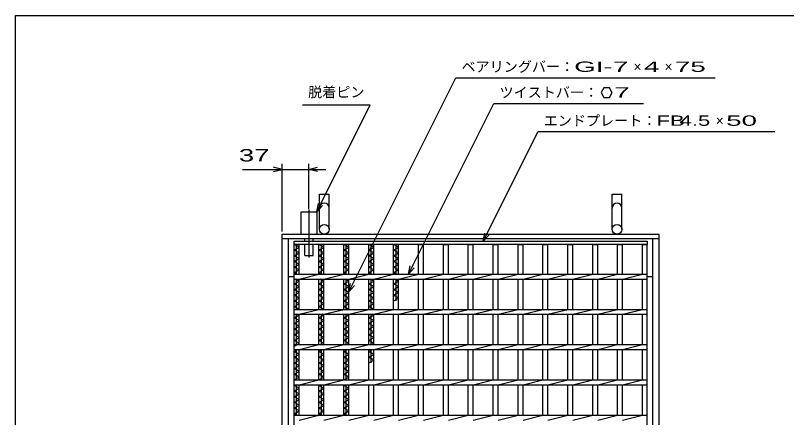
# Model space of a CAD drawing. Units: millimetres, scale not verified. Extents: x -1456 to 1385, y -1026 to 843.
# Drawn here: x -1383 to -289, y 272 to 843 of the extents above; entities that cross this region are included whole.
import ezdxf
from ezdxf.enums import TextEntityAlignment as Align

# ---------------------------------------------------------------- set-up
doc = ezdxf.new("R2010")
doc.units = ezdxf.units.MM
doc.header["$LTSCALE"] = 8
doc.linetypes.add('LONG_DASHED_DOTTED', pattern=[15.25, 12, -1.5, 0.25, -1.5])
for name, color, linetype, lineweight in [('0_2', 150, 'Continuous', 25), ('16', 3, 'Continuous', 25), ('19', 6, 'Continuous', 25), ('22', 4, 'Continuous', 25)]:
    doc.layers.add(name, color=color, linetype=linetype, lineweight=lineweight)
doc.styles.add('ベクトル', font='')
doc.styles.get('ベクトル').set_extended_font_data('ベクトル')

msp = doc.modelspace()

# ---------------------------------------------------------------- linework, layer by layer
at = {"layer": '0_2'}
for p, q in [((-1383.2, -917.2), (-1383.2, 842.8)), ((-1383.2, 842.8), (1384.8, 842.8))]:
    msp.add_line(p, q, dxfattribs=at)
at = {"layer": '16'}
for p, q in [((-988, 522.5), (-487, 522.5)), ((-988, 518), (-988, 522.5)), ((-487, 518), (-988, 518)), ((-988, -273), (-988, 518)), ((-988, 518), (-981, 518)), ((-981, 514), (-988, 518)), ((-984.5, 476), (-984.5, 518)), ((-981, 476), (-981, 518)), ((-952.7, 476), (-952.7, 518)), ((-952.7, 518), (-945.7, 518)), ((-945.7, 514), (-952.7, 518)), ((-949.2, 476), (-949.2, 518)), ((-945.7, 476), (-945.7, 518)), ((-917.4, 476), (-917.4, 518)), ((-917.4, 518), (-910.4, 518)), ((-910.4, 514), (-917.4, 518)), ((-913.9, 476), (-913.9, 518)), ((-910.4, 476), (-910.4, 518)), ((-882.1, 476), (-882.1, 518)), ((-882.1, 518), (-875.1, 518)), ((-875.1, 514), (-882.1, 518)), ((-878.6, 476), (-878.6, 518)), ((-875.1, 476), (-875.1, 518)), ((-846.8, 476), (-846.8, 518)), ((-846.8, 518), (-839.8, 518)), ((-839.8, 514), (-846.8, 518)), ((-843.3, 476), (-843.3, 518)), ((-839.8, 476), (-839.8, 518)), ((-811.5, 476), (-811.5, 518)), ((-811.5, 518), (-804.5, 518)), ((-804.5, 476), (-804.5, 518)), ((-776.2, 476), (-776.2, 518)), ((-776.2, 518), (-769.2, 518)), ((-769.2, 476), (-769.2, 518)), ((-740.9, 476), (-740.9, 518)), ((-740.9, 518), (-733.9, 518)), ((-733.9, 476), (-733.9, 518)), ((-705.6, 476), (-705.6, 518)), ((-705.6, 518), (-698.6, 518)), ((-698.6, 476), (-698.6, 518)), ((-670.3, 476), (-670.3, 518)), ((-670.3, 518), (-663.3, 518)), ((-663.3, 476), (-663.3, 518)), ((-635, 476), (-635, 518)), ((-635, 518), (-628, 518)), ((-628, 476), (-628, 518)), ((-599.7, 476), (-599.7, 518)), ((-599.7, 518), (-592.7, 518)), ((-592.7, 476), (-592.7, 518)), ((-564.4, 476), (-564.4, 518)), ((-564.4, 518), (-557.4, 518)), ((-557.4, 476), (-557.4, 518)), ((-529.1, 476), (-529.1, 518)), ((-529.1, 518), (-522.1, 518)), ((-522.1, 476), (-522.1, 518)), ((-494, 476), (-494, 518)), ((-494, 518), (-487, 518)), ((-487, 522.5), (-487, 518)), ((-487, -273), (-487, 518)), ((-988, 510), (-981, 514)), ((-981, 506), (-988, 510)), ((-988, 502), (-981, 506)), ((-952.7, 510), (-945.7, 514)), ((-945.7, 506), (-952.7, 510)), ((-952.7, 502), (-945.7, 506)), ((-917.4, 510), (-910.4, 514)), ((-910.4, 506), (-917.4, 510)), ((-917.4, 502), (-910.4, 506)), ((-882.1, 510), (-875.1, 514)), ((-875.1, 506), (-882.1, 510)), ((-882.1, 502), (-875.1, 506)), ((-846.8, 510), (-839.8, 514)), ((-839.8, 506), (-846.8, 510)), ((-846.8, 502), (-839.8, 506)), ((-981, 498), (-988, 502)), ((-988, 494), (-981, 498)), ((-981, 490), (-988, 494)), ((-945.7, 498), (-952.7, 502)), ((-952.7, 494), (-945.7, 498)), ((-945.7, 490), (-952.7, 494)), ((-910.4, 498), (-917.4, 502)), ((-917.4, 494), (-910.4, 498)), ((-910.4, 490), (-917.4, 494)), ((-875.1, 498), (-882.1, 502)), ((-882.1, 494), (-875.1, 498)), ((-875.1, 490), (-882.1, 494)), ((-839.8, 498), (-846.8, 502)), ((-846.8, 494), (-839.8, 498)), ((-839.8, 490), (-846.8, 494)), ((-988, 486), (-981, 490)), ((-981, 482), (-988, 486)), ((-988, 478), (-981, 482)), ((-952.7, 486), (-945.7, 490)), ((-945.7, 482), (-952.7, 486)), ((-952.7, 478), (-945.7, 482)), ((-917.4, 486), (-910.4, 490)), ((-910.4, 482), (-917.4, 486)), ((-917.4, 478), (-910.4, 482)), ((-882.1, 486), (-875.1, 490)), ((-875.1, 482), (-882.1, 486)), ((-882.1, 478), (-875.1, 482)), ((-846.8, 486), (-839.8, 490)), ((-839.8, 482), (-846.8, 486)), ((-846.8, 478), (-839.8, 482)), ((-984.5, 476), (-988, 478)), ((-988, 476), (-487, 476)), ((-988, 469), (-988, 476)), ((-981, 469), (-952.7, 476)), ((-949.2, 476), (-952.7, 478)), ((-945.7, 469), (-917.4, 476)), ((-913.9, 476), (-917.4, 478)), ((-910.4, 469), (-882.1, 476)), ((-878.6, 476), (-882.1, 478)), ((-875.1, 469), (-846.8, 476)), ((-843.3, 476), (-846.8, 478)), ((-839.8, 469), (-811.5, 476)), ((-804.5, 469), (-776.2, 476)), ((-769.2, 469), (-740.9, 476)), ((-733.9, 469), (-705.6, 476)), ((-698.6, 469), (-670.3, 476)), ((-663.3, 469), (-635, 476)), ((-628, 469), (-599.7, 476)), ((-592.7, 469), (-564.4, 476)), ((-557.4, 469), (-529.1, 476)), ((-522.1, 469), (-493.8, 476)), ((-487, 469), (-487, 476)), ((-988, 469), (-487, 469)), ((-988, 462), (-981, 466)), ((-981, 458), (-988, 462)), ((-981, 466), (-986.25, 469)), ((-984.5, 426), (-984.5, 469)), ((-981, 426), (-981, 469)), ((-952.7, 426), (-952.7, 469)), ((-952.7, 462), (-945.7, 466)), ((-945.7, 458), (-952.7, 462)), ((-945.7, 466), (-950.95, 469)), ((-949.2, 426), (-949.2, 469)), ((-945.7, 426), (-945.7, 469)), ((-917.4, 426), (-917.4, 469)), ((-917.4, 462), (-910.4, 466)), ((-910.4, 458), (-917.4, 462)), ((-910.4, 466), (-915.65, 469)), ((-913.9, 426), (-913.9, 469)), ((-910.4, 426), (-910.4, 469)), ((-882.1, 426), (-882.1, 469)), ((-882.1, 462), (-875.1, 466)), ((-875.1, 458), (-882.1, 462)), ((-875.1, 466), (-880.35, 469)), ((-878.6, 426), (-878.6, 469)), ((-875.1, 426), (-875.1, 469)), ((-846.8, 426), (-846.8, 469)), ((-846.8, 462), (-839.8, 466)), ((-839.8, 458), (-846.8, 462)), ((-839.8, 466), (-845.05, 469)), ((-843.3, 438), (-843.3, 469)), ((-839.8, 426), (-839.8, 469)), ((-811.5, 426), (-811.5, 469)), ((-804.5, 426), (-804.5, 469)), ((-776.2, 426), (-776.2, 469)), ((-769.2, 426), (-769.2, 469)), ((-740.9, 426), (-740.9, 469)), ((-733.9, 426), (-733.9, 469)), ((-705.6, 426), (-705.6, 469)), ((-698.6, 426), (-698.6, 469)), ((-670.3, 426), (-670.3, 469)), ((-663.3, 426), (-663.3, 469)), ((-635, 426), (-635, 469)), ((-628, 426), (-628, 469)), ((-599.7, 426), (-599.7, 469)), ((-592.7, 426), (-592.7, 469)), ((-564.4, 426), (-564.4, 469)), ((-557.4, 426), (-557.4, 469)), ((-529.1, 426), (-529.1, 469)), ((-522.1, 426), (-522.1, 469)), ((-494, 426), (-494, 469)), ((-988, 454), (-981, 458)), ((-981, 450), (-988, 454)), ((-988, 446), (-981, 450)), ((-952.7, 454), (-945.7, 458)), ((-945.7, 450), (-952.7, 454)), ((-952.7, 446), (-945.7, 450)), ((-917.4, 454), (-910.4, 458)), ((-910.4, 450), (-917.4, 454)), ((-917.4, 446), (-910.4, 450)), ((-882.1, 454), (-875.1, 458)), ((-875.1, 450), (-882.1, 454)), ((-882.1, 446), (-875.1, 450)), ((-846.8, 454), (-839.8, 458)), ((-839.8, 450), (-846.8, 454)), ((-846.8, 446), (-839.8, 450)), ((-981, 442), (-988, 446)), ((-988, 438), (-981, 442)), ((-981, 434), (-988, 438)), ((-945.7, 442), (-952.7, 446)), ((-952.7, 438), (-945.7, 442)), ((-945.7, 434), (-952.7, 438)), ((-910.4, 442), (-917.4, 446)), ((-917.4, 438), (-910.4, 442)), ((-910.4, 434), (-917.4, 438)), ((-875.1, 442), (-882.1, 446)), ((-882.1, 438), (-875.1, 442)), ((-875.1, 434), (-882.1, 438)), ((-839.8, 442), (-846.8, 446)), ((-846.8, 438), (-839.8, 442)), ((-988, 430), (-981, 434)), ((-981, 426), (-988, 430)), ((-952.7, 430), (-945.7, 434)), ((-945.7, 426), (-952.7, 430)), ((-917.4, 430), (-910.4, 434)), ((-910.4, 426), (-917.4, 430)), ((-882.1, 430), (-875.1, 434)), ((-875.1, 426), (-882.1, 430)), ((-988, 426), (-487, 426)), ((-988, 419), (-988, 426)), ((-988, 419), (-487, 419)), ((-988, 414), (-981, 418)), ((-984.5, 376), (-984.5, 419)), ((-981, 418), (-982.75, 419)), ((-981, 419), (-952.7, 426)), ((-981, 376), (-981, 419)), ((-952.7, 376), (-952.7, 419)), ((-952.7, 414), (-945.7, 418)), ((-949.2, 376), (-949.2, 419)), ((-945.7, 418), (-947.45, 419)), ((-945.7, 419), (-917.4, 426)), ((-945.7, 376), (-945.7, 419)), ((-917.4, 376), (-917.4, 419)), ((-917.4, 414), (-910.4, 418)), ((-913.9, 376), (-913.9, 419)), ((-910.4, 418), (-912.15, 419)), ((-910.4, 419), (-882.1, 426)), ((-910.4, 376), (-910.4, 419)), ((-882.1, 376), (-882.1, 419)), ((-882.1, 414), (-875.1, 418)), ((-878.6, 376), (-878.6, 419)), ((-875.1, 418), (-876.85, 419)), ((-875.1, 419), (-846.8, 426)), ((-875.1, 376), (-875.1, 419)), ((-846.8, 376), (-846.8, 419)), ((-839.8, 419), (-811.5, 426)), ((-839.8, 376), (-839.8, 419)), ((-811.5, 376), (-811.5, 419)), ((-804.5, 419), (-776.2, 426)), ((-804.5, 376), (-804.5, 419)), ((-776.2, 376), (-776.2, 419)), ((-769.2, 419), (-740.9, 426)), ((-769.2, 376), (-769.2, 419)), ((-740.9, 376), (-740.9, 419)), ((-733.9, 419), (-705.6, 426)), ((-733.9, 376), (-733.9, 419)), ((-705.6, 376), (-705.6, 419)), ((-698.6, 419), (-670.3, 426)), ((-698.6, 376), (-698.6, 419)), ((-670.3, 376), (-670.3, 419)), ((-663.3, 419), (-635, 426)), ((-663.3, 376), (-663.3, 419)), ((-635, 376), (-635, 419)), ((-628, 419), (-599.7, 426)), ((-628, 376), (-628, 419)), ((-599.7, 376), (-599.7, 419)), ((-592.7, 419), (-564.4, 426)), ((-592.7, 376), (-592.7, 419)), ((-564.4, 376), (-564.4, 419)), ((-557.4, 419), (-529.1, 426)), ((-557.4, 376), (-557.4, 419)), ((-529.1, 376), (-529.1, 419)), ((-522.1, 419), (-493.8, 426)), ((-522.1, 376), (-522.1, 419)), ((-494, 376), (-494, 419)), ((-487, 419), (-487, 426)), ((-981, 410), (-988, 414)), ((-988, 406), (-981, 410)), ((-981, 402), (-988, 406)), ((-945.7, 410), (-952.7, 414)), ((-952.7, 406), (-945.7, 410)), ((-945.7, 402), (-952.7, 406)), ((-910.4, 410), (-917.4, 414)), ((-917.4, 406), (-910.4, 410)), ((-910.4, 402), (-917.4, 406)), ((-875.1, 410), (-882.1, 414)), ((-882.1, 406), (-875.1, 410)), ((-875.1, 402), (-882.1, 406)), ((-988, 398), (-981, 402)), ((-981, 394), (-988, 398)), ((-988, 390), (-981, 394)), ((-952.7, 398), (-945.7, 402)), ((-945.7, 394), (-952.7, 398)), ((-952.7, 390), (-945.7, 394)), ((-917.4, 398), (-910.4, 402)), ((-910.4, 394), (-917.4, 398)), ((-917.4, 390), (-910.4, 394)), ((-882.1, 398), (-875.1, 402)), ((-875.1, 394), (-882.1, 398)), ((-882.1, 390), (-875.1, 394)), ((-981, 386), (-988, 390)), ((-988, 382), (-981, 386)), ((-945.7, 386), (-952.7, 390)), ((-952.7, 382), (-945.7, 386)), ((-910.4, 386), (-917.4, 390)), ((-917.4, 382), (-910.4, 386)), ((-875.1, 386), (-882.1, 390)), ((-882.1, 382), (-875.1, 386)), ((-981, 378), (-988, 382)), ((-988, 374), (-981, 378)), ((-988, 376), (-487, 376)), ((-988, 369), (-988, 376)), ((-981, 369), (-952.7, 376)), ((-945.7, 378), (-952.7, 382)), ((-949.2, 376), (-945.7, 378)), ((-945.7, 369), (-917.4, 376)), ((-910.4, 378), (-917.4, 382)), ((-913.9, 376), (-910.4, 378)), ((-910.4, 369), (-882.1, 376)), ((-875.1, 378), (-882.1, 382)), ((-878.6, 376), (-875.1, 378)), ((-875.1, 369), (-846.8, 376)), ((-839.8, 369), (-811.5, 376)), ((-804.5, 369), (-776.2, 376)), ((-769.2, 369), (-740.9, 376)), ((-733.9, 369), (-705.6, 376)), ((-698.6, 369), (-670.3, 376)), ((-663.3, 369), (-635, 376)), ((-628, 369), (-599.7, 376)), ((-592.7, 369), (-564.4, 376)), ((-557.4, 369), (-529.1, 376)), ((-522.1, 369), (-493.8, 376)), ((-487, 369), (-487, 376)), ((-988, 369), (-487, 369)), ((-988, 366), (-982.75, 369)), ((-981, 362), (-988, 366)), ((-988, 358), (-981, 362)), ((-984.5, 326), (-984.5, 369)), ((-981, 326), (-981, 369)), ((-952.7, 326), (-952.7, 369)), ((-952.7, 366), (-947.45, 369)), ((-945.7, 362), (-952.7, 366)), ((-952.7, 358), (-945.7, 362)), ((-949.2, 326), (-949.2, 369)), ((-945.7, 326), (-945.7, 369)), ((-917.4, 326), (-917.4, 369)), ((-917.4, 366), (-912.15, 369)), ((-910.4, 362), (-917.4, 366)), ((-917.4, 358), (-910.4, 362)), ((-913.9, 326), (-913.9, 369)), ((-910.4, 326), (-910.4, 369)), ((-882.1, 326), (-882.1, 369)), ((-882.1, 366), (-876.85, 369)), ((-875.1, 362), (-882.1, 366)), ((-882.1, 358), (-875.1, 362)), ((-878.6, 350), (-878.6, 369)), ((-875.1, 326), (-875.1, 369)), ((-846.8, 326), (-846.8, 369)), ((-839.8, 326), (-839.8, 369)), ((-811.5, 326), (-811.5, 369)), ((-804.5, 326), (-804.5, 369)), ((-776.2, 326), (-776.2, 369)), ((-769.2, 326), (-769.2, 369)), ((-740.9, 326), (-740.9, 369)), ((-733.9, 326), (-733.9, 369)), ((-705.6, 326), (-705.6, 369)), ((-698.6, 326), (-698.6, 369)), ((-670.3, 326), (-670.3, 369)), ((-663.3, 326), (-663.3, 369)), ((-635, 326), (-635, 369)), ((-628, 326), (-628, 369)), ((-599.7, 326), (-599.7, 369)), ((-592.7, 326), (-592.7, 369)), ((-564.4, 326), (-564.4, 369)), ((-557.4, 326), (-557.4, 369)), ((-529.1, 326), (-529.1, 369)), ((-522.1, 326), (-522.1, 369)), ((-494, 326), (-494, 369)), ((-981, 354), (-988, 358)), ((-988, 350), (-981, 354)), ((-981, 346), (-988, 350)), ((-945.7, 354), (-952.7, 358)), ((-952.7, 350), (-945.7, 354)), ((-945.7, 346), (-952.7, 350)), ((-910.4, 354), (-917.4, 358)), ((-917.4, 350), (-910.4, 354)), ((-910.4, 346), (-917.4, 350)), ((-875.1, 354), (-882.1, 358)), ((-882.1, 350), (-875.1, 354)), ((-988, 342), (-981, 346)), ((-981, 338), (-988, 342)), ((-952.7, 342), (-945.7, 346)), ((-945.7, 338), (-952.7, 342)), ((-917.4, 342), (-910.4, 346)), ((-910.4, 338), (-917.4, 342)), ((-988, 334), (-981, 338)), ((-981, 330), (-988, 334)), ((-988, 326), (-981, 330)), ((-952.7, 334), (-945.7, 338)), ((-945.7, 330), (-952.7, 334)), ((-952.7, 326), (-945.7, 330)), ((-917.4, 334), (-910.4, 338)), ((-910.4, 330), (-917.4, 334)), ((-917.4, 326), (-910.4, 330)), ((-988, 326), (-487, 326)), ((-988, 319), (-988, 326)), ((-988, 319), (-487, 319)), ((-988, 318), (-986.25, 319)), ((-981, 314), (-988, 318)), ((-984.5, 276), (-984.5, 319)), ((-981, 319), (-952.7, 326)), ((-981, 276), (-981, 319)), ((-952.7, 276), (-952.7, 319)), ((-952.7, 318), (-950.95, 319)), ((-945.7, 314), (-952.7, 318)), ((-949.2, 276), (-949.2, 319)), ((-945.7, 319), (-917.4, 326)), ((-945.7, 276), (-945.7, 319)), ((-917.4, 276), (-917.4, 319)), ((-917.4, 318), (-915.65, 319)), ((-910.4, 314), (-917.4, 318)), ((-913.9, 276), (-913.9, 319)), ((-910.4, 319), (-882.1, 326)), ((-910.4, 276), (-910.4, 319)), ((-882.1, 276), (-882.1, 319)), ((-875.1, 319), (-846.8, 326)), ((-875.1, 276), (-875.1, 319)), ((-846.8, 276), (-846.8, 319)), ((-839.8, 319), (-811.5, 326)), ((-839.8, 276), (-839.8, 319)), ((-811.5, 276), (-811.5, 319)), ((-804.5, 319), (-776.2, 326)), ((-804.5, 276), (-804.5, 319)), ((-776.2, 276), (-776.2, 319)), ((-769.2, 319), (-740.9, 326)), ((-769.2, 276), (-769.2, 319)), ((-740.9, 276), (-740.9, 319)), ((-733.9, 319), (-705.6, 326)), ((-733.9, 276), (-733.9, 319)), ((-705.6, 276), (-705.6, 319)), ((-698.6, 319), (-670.3, 326)), ((-698.6, 276), (-698.6, 319)), ((-670.3, 276), (-670.3, 319)), ((-663.3, 319), (-635, 326)), ((-663.3, 276), (-663.3, 319)), ((-635, 276), (-635, 319)), ((-628, 319), (-599.7, 326)), ((-628, 276), (-628, 319)), ((-599.7, 276), (-599.7, 319)), ((-592.7, 319), (-564.4, 326)), ((-592.7, 276), (-592.7, 319)), ((-564.4, 276), (-564.4, 319)), ((-557.4, 319), (-529.1, 326)), ((-557.4, 276), (-557.4, 319)), ((-529.1, 276), (-529.1, 319)), ((-522.1, 319), (-493.8, 326)), ((-522.1, 276), (-522.1, 319)), ((-494, 276), (-494, 319)), ((-487, 319), (-487, 326)), ((-988, 310), (-981, 314)), ((-981, 306), (-988, 310)), ((-952.7, 310), (-945.7, 314)), ((-945.7, 306), (-952.7, 310)), ((-917.4, 310), (-910.4, 314)), ((-910.4, 306), (-917.4, 310)), ((-988, 302), (-981, 306)), ((-981, 298), (-988, 302)), ((-988, 294), (-981, 298)), ((-952.7, 302), (-945.7, 306)), ((-945.7, 298), (-952.7, 302)), ((-952.7, 294), (-945.7, 298)), ((-917.4, 302), (-910.4, 306)), ((-910.4, 298), (-917.4, 302)), ((-917.4, 294), (-910.4, 298)), ((-981, 290), (-988, 294)), ((-988, 286), (-981, 290)), ((-981, 282), (-988, 286)), ((-945.7, 290), (-952.7, 294)), ((-952.7, 286), (-945.7, 290)), ((-945.7, 282), (-952.7, 286)), ((-910.4, 290), (-917.4, 294)), ((-917.4, 286), (-910.4, 290)), ((-910.4, 282), (-917.4, 286)), ((-988, 278), (-981, 282)), ((-984.5, 276), (-988, 278)), ((-988, 276), (-487, 276)), ((-988, 269), (-988, 276)), ((-981, 269), (-952.7, 276)), ((-952.7, 278), (-945.7, 282)), ((-949.2, 276), (-952.7, 278)), ((-945.7, 269), (-917.4, 276)), ((-917.4, 278), (-910.4, 282)), ((-913.9, 276), (-917.4, 278)), ((-910.4, 269), (-882.1, 276)), ((-875.1, 269), (-846.8, 276)), ((-839.8, 269), (-811.5, 276)), ((-804.5, 269), (-776.2, 276)), ((-769.2, 269), (-740.9, 276)), ((-733.9, 269), (-705.6, 276)), ((-698.6, 269), (-670.3, 276)), ((-663.3, 269), (-635, 276)), ((-628, 269), (-599.7, 276)), ((-592.7, 269), (-564.4, 276)), ((-557.4, 269), (-529.1, 276)), ((-522.1, 269), (-493.8, 276)), ((-487, 269), (-487, 276))]:
    msp.add_line(p, q, dxfattribs=at)
at = {"layer": '19'}
for p, q in [((-952, 539.5), (-952, 589.5)), ((-952, 589.5), (-938, 589.5)), ((-938, 539.5), (-938, 589.5)), ((-537, 539.5), (-537, 589.5)), ((-537, 589.5), (-523, 589.5)), ((-523, 539.5), (-523, 589.5)), ((-977.85, 532.5), (-977.85, 564.5)), ((-977.85, 564.5), (-955.85, 564.5)), ((-955.85, 564.5), (-955.85, 532.5)), ((-1005, 532.5), (-470, 532.5)), ((-1005, -287.5), (-1005, 532.5)), ((-1005, 526.5), (-470, 526.5)), ((-996, -281.5), (-996, 526.5)), ((-972.85, 522.5), (-972.85, 526.5)), ((-960.85, 522.5), (-960.85, 526.5)), ((-479, -281.5), (-479, 526.5)), ((-470, -287.5), (-470, 532.5)), ((-972.85, 502.5), (-972.85, 518)), ((-960.85, 502.5), (-960.85, 518)), ((-972.85, 502.5), (-960.85, 502.5)), ((-996, 472.5), (-988, 472.5)), ((-487, 472.5), (-479, 472.5))]:
    msp.add_line(p, q, dxfattribs=at)
at = {"layer": '19', "linetype": 'LONG_DASHED_DOTTED'}
msp.add_line((-966.85, 567.5), (-966.85, 499.5), dxfattribs=at)
at = {"layer": '19'}
for centre in [(-945, 539.5), (-530, 539.5)]:
    msp.add_circle(centre, 7, dxfattribs=at)
for centre in [(-945, 569.5), (-530, 569.5)]:
    msp.add_arc(centre, 7, 0, 180, dxfattribs=at)
at = {"layer": '22'}
for p, q in [((-910.4, 451), (-758.65, 754.5)), ((-758.65, 754.5), (-390.65, 754.5)), ((-548.65, 740.212), (-552.65, 733.284)), ((-552.65, 733.284), (-548.65, 726.356)), ((-540.65, 740.212), (-548.65, 740.212)), ((-536.65, 733.2), (-540.65, 740.212)), ((-540.65, 726.356), (-536.65, 733.284)), ((-548.65, 726.356), (-540.65, 726.356)), ((-976.1, 716), (-880.1, 716)), ((-955.85, 564.5), (-880.1, 716)), ((-825.65, 476), (-704.65, 718)), ((-704.65, 718), (-492.65, 718)), ((-719.75, 522.5), (-642, 678)), ((-642, 678), (-306, 678)), ((-1061, 624.5), (-1005, 624.5)), ((-1005, 624.5), (-1017, 627.7)), ((-1017, 621.3), (-1005, 624.5)), ((-1005, 536.5), (-1005, 632.5)), ((-1005, 624.5), (-967, 624.5)), ((-967, 568.496), (-967, 632.5)), ((-967, 624.5), (-955, 627.7)), ((-955, 621.3), (-967, 624.5)), ((-967, 624.5), (-943, 624.5)), ((-955.85, 564.5), (-953.45, 576.18)), ((-955.85, 564.5), (-947.85, 573.3)), ((-719.75, 522.5), (-717.35, 534.18)), ((-719.75, 522.5), (-711.75, 531.3)), ((-825.65, 476), (-823.25, 487.68)), ((-825.65, 476), (-817.65, 484.8)), ((-910.4, 451), (-908, 462.68)), ((-910.4, 451), (-902.4, 459.8))]:
    msp.add_line(p, q, dxfattribs=at)

# ---------------------------------------------------------------- texts
at = {"layer": '22', "color": 2, "style": 'ベクトル'}
for s, p in [('ベアリングバー：', (-750.65, 770.1)), ('×', (-506.65, 770.1)), ('×', (-462.65, 770.1)), ('脱着ピン', (-968.1, 734)), ('ツイストバー：', (-696.65, 733.6)), ('エンドプレート：', (-634, 693.6)), ('×', (-390, 693.6))]:
    msp.add_text(s, height=14.66, dxfattribs=at).set_placement(p, align=Align.MIDDLE_LEFT)
for s, height, width, p in [('GI-', 14.66, 2, (-590.65, 770.1)), (' 7 ', 14.66, 2, (-546.65, 770.1)), (' 4 ', 14.66, 2, (-502.65, 770.1)), (' 75 ', 14.66, 2, (-458.65, 770.1)), (' 7 ', 14.66, 2, (-544.65, 733.684)), ('FB', 14.66, 1.6, (-474, 693.6)), (' 4.5 ', 14.66, 1.6, (-450, 693.6)), (' 50 ', 14.66, 2, (-386, 693.6)), (' 37 ', 17.6, 1.65, (-1077, 644.5))]:
    msp.add_text(s, height=height, dxfattribs=dict(at, width=width)).set_placement(p, align=Align.MIDDLE_LEFT)

doc.saveas('drawing.dxf')
